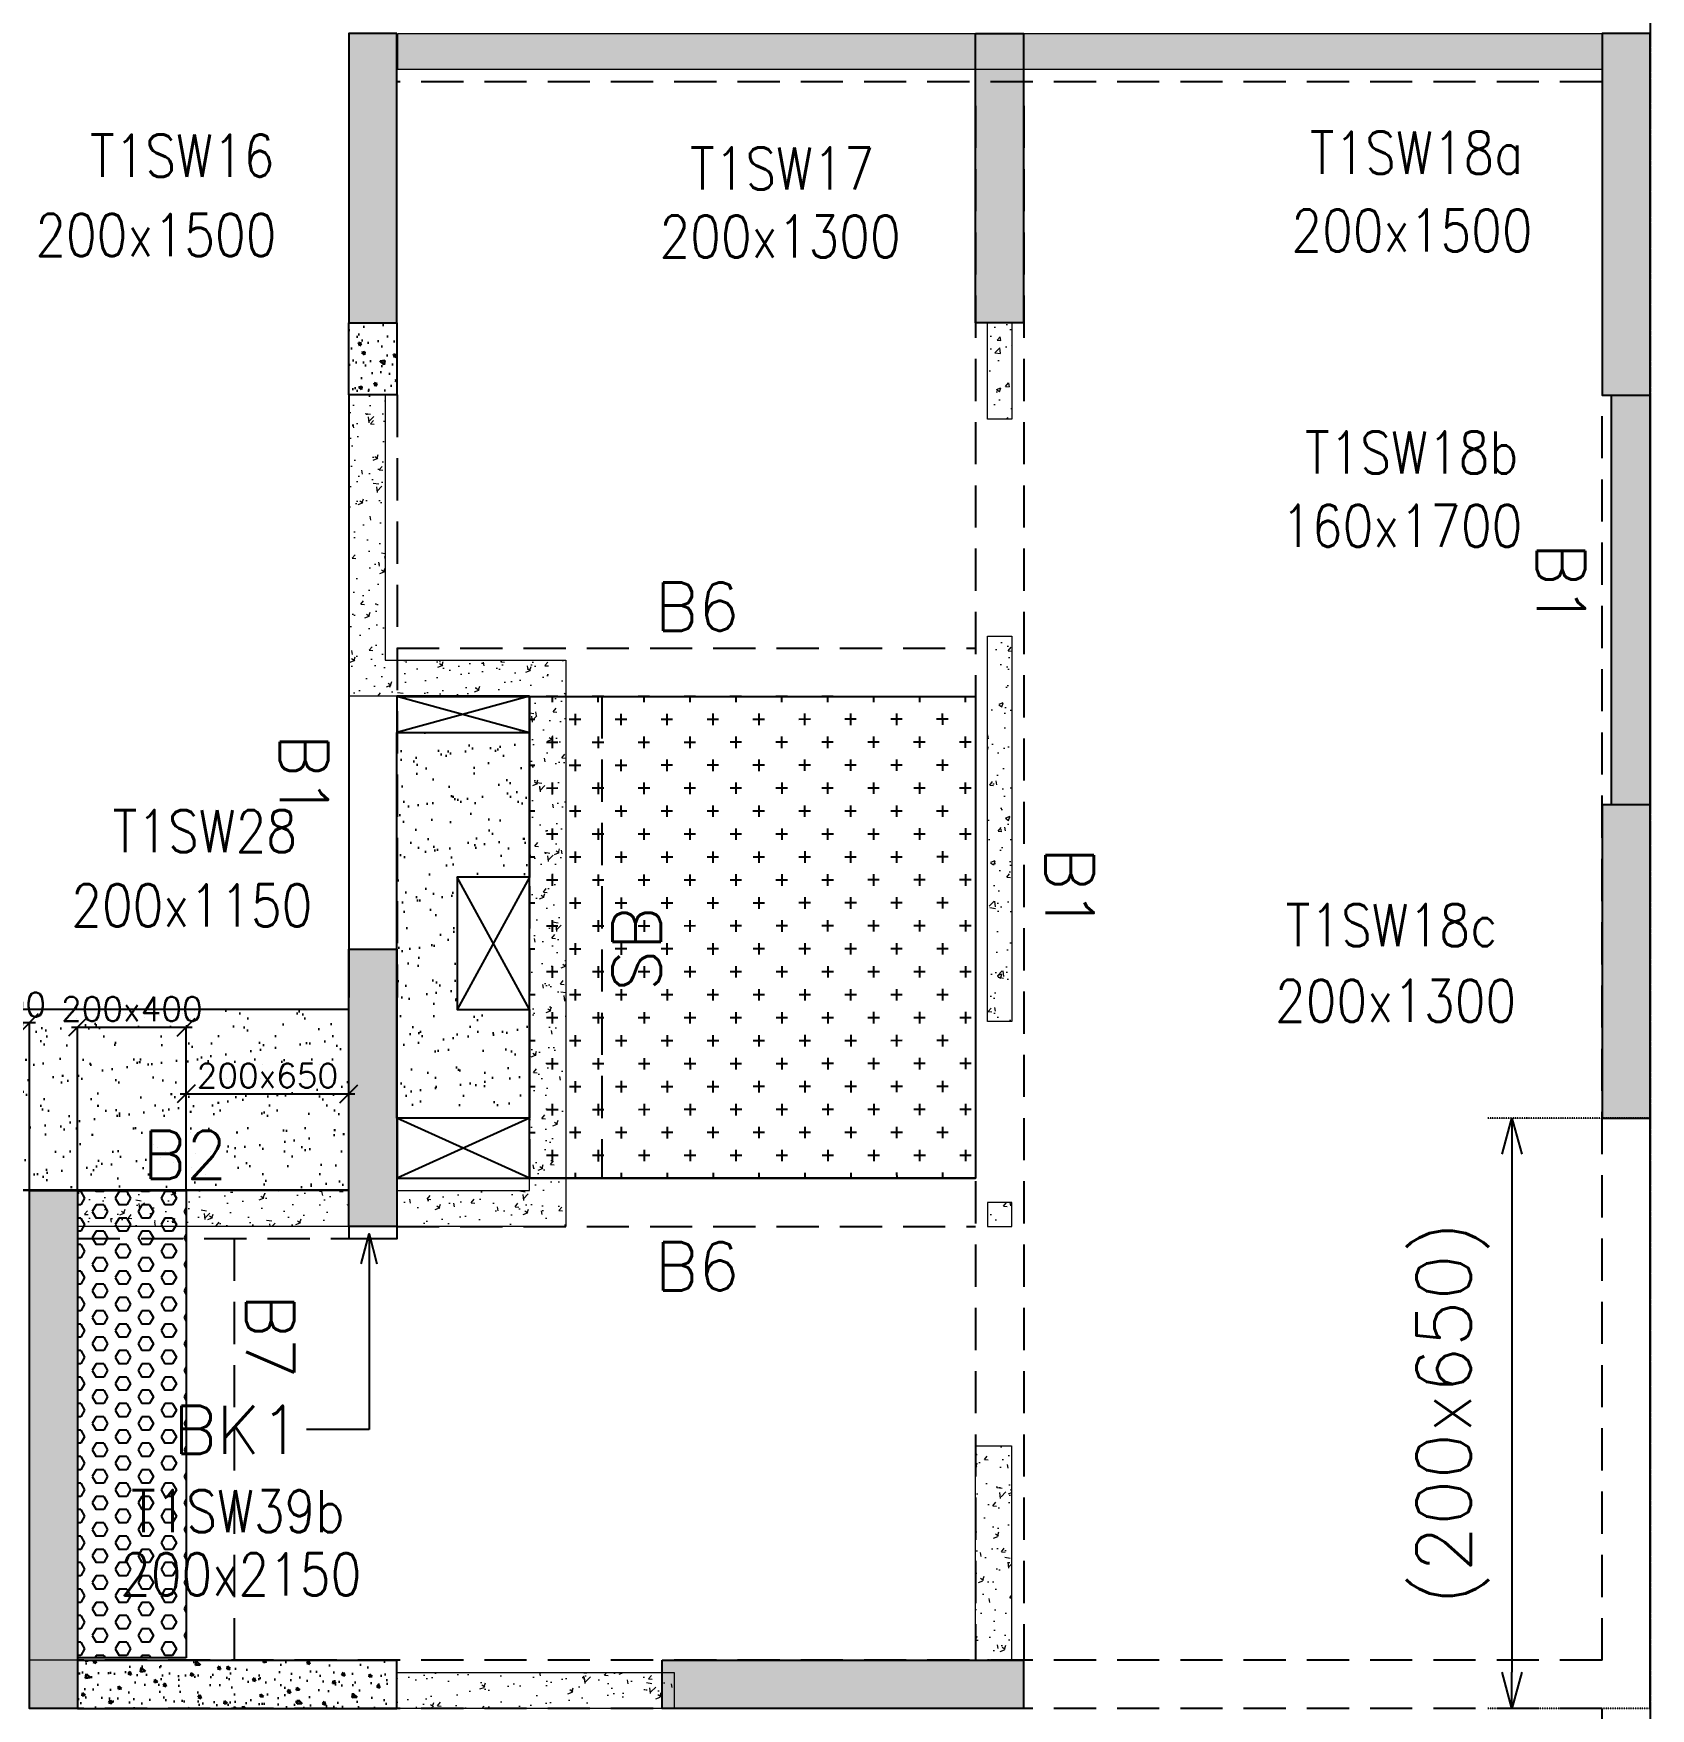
# Model space of a CAD drawing. Header units: millimetres. Extents: x 1078357 to 2594950, y -4969473 to -4636555.
# Drawn here: x 2086752 to 2093461, y -4663859 to -4656909 of the extents above; entities that cross this region are included whole.
import ezdxf

# ---------------------------------------------------------------- set-up
doc = ezdxf.new("R2010")
doc.units = ezdxf.units.MM
doc.header["$PDMODE"] = 35
for name, pattern in [('CENTER', [2, 1.25, -0.25, 0.25, -0.25]), ('CONTINOUS', [0]), ('DOT', [0.25, 0, -0.25]), ('HIDDEN', [0.375, 0.25, -0.125]), ('New Retail block$0$CONTINOUS', [0])]:
    doc.linetypes.add(name, pattern=pattern)
doc.layers.get('0').update_dxf_attribs({"lineweight": 0})
doc.layers.get('Defpoints').update_dxf_attribs({"lineweight": 0})
for name, color, linetype, lineweight in [('A-_ANOTDIMA_D-', 6, 'Continuous', 13), ('COL. NO.', 30, 'Continuous', 25), ('COL. SIZE', 7, 'Continuous', 25), ('DIM', 9, 'Continuous', 25), ('HATCH', 8, 'Continuous', 30), ('RCC UPSTAND', 43, 'Continuous', 30), ('S-NON STR RCC WALL', 8, 'Continuous', 0)]:
    doc.layers.add(name, color=color, linetype=linetype, lineweight=lineweight)
for name, color, linetype in [('B-200x325', 201, 'HIDDEN'), ('B-200x375', 41, 'HIDDEN'), ('B-200x450', 52, 'HIDDEN'), ('B-200x650', 241, 'HIDDEN'), ('B-300xSLAB THK.', 151, 'Continuous'), ('BK1-200x650', 241, 'HIDDEN'), ('DC BEAM NO.', 7, 'Continuous'), ('DROP SLAB', 8, 'Continuous'), ('EXPANSION JOINT', 10, 'HIDDEN'), ('NON STR. RCC WALL', 6, 'Continuous'), ('S-COLUMN_SHEAR WALL', 1, 'Continuous'), ('S-DIM', 2, 'Continuous'), ('S-PROJECTION', 54, 'New Retail block$0$CONTINOUS'), ('SLAB FOLD', 8, 'Continuous')]:
    doc.layers.add(name, color=color, linetype=linetype)
doc.styles.add('Roman', font='romans')
doc.styles.add('ROMANS', font='romans.shx', dxfattribs={"width": 0.85})
doc.dimstyles.new('HARESH', dxfattribs={"dimtxt": 150, "dimasz": 75, "dimexe": 0, "dimexo": 0, "dimgap": 25, "dimtad": 1, "dimdec": 0, "dimdsep": 46, "dimtxsty": 'Roman', "dimblk": 'OBLIQUE', "dimcen": 225, "dimdle": 25, "dimclrd": 2, "dimclre": 2, "dimclrt": 7, "dimadec": 8, "dimazin": 1, "dimtfac": 1, "dimtdec": 0, "dimtmove": 0, "dimatfit": 0, "dimfxl": 1, "dimlwd": -1, "dimlwe": -1, "dimarcsym": 0})
pattern_1 = [(50, (-4290485.55, 23160377.68), (182.184669, -15.9390855), [19.05, -209.55]), (355, (-4290485.55, 23160377.68), (-35.2434214, 191.0568452), [15.24, -167.6405842]), (100.4514447, (-4290470.37, 23160376.35), (146.9412471, 175.1177519), [16.1900088, -178.0902446]), (46.1842, (-4290485.55, 23160428.48), (271.0790409, -42.042328), [28.575, -314.325]), (96.6355576, (-4290462.96, 23160424.97), (237.404134, 247.4261246), [24.2850231, -267.1356082]), (351.1841512, (-4290485.55, 23160428.48), (237.404134, 247.4261246), [22.859967, -251.459732]), (21, (-4290460.15, 23160415.78), (151.6143913, -102.2651982), [19.05, -209.55]), (326, (-4290460.15, 23160415.78), (61.8020283, 184.1879661), [15.24, -167.64]), (71.451445, (-4290447.52, 23160407.26), (213.4164193, 81.9227689), [16.1900088, -178.0899376]), (37.5, (-4290485.55, 23160377.68), (3.08860325, 84.55503887), [0, -165.608, 0, -170.18, 0, -168.275]), (7.5, (-4290485.55, 23160377.68), (66.8196625, 100.18057482), [0, -97.028, 0, -161.798, 0, -64.135]), (327.5, (-4290542.194, 23160377.68), (135.59059517, -5.728744), [0, -63.5, 0, -198.12, 0, -262.89]), (317.5, (-4290567.59, 23160377.68), (148.1291814, 25.42649103), [0, -82.55, 0, -131.572, 0, -186.69])]

# ---------------------------------------------------------------- blocks, each defined once
blk = doc.blocks.new('_Open30')
at = {"color": 0, "linetype": 'ByBlock', "lineweight": -2}
for p, q in [((-1, 0.268), (0, 0)), ((0, 0), (-1, -0.268)), ((0, 0), (-1, 0))]:
    blk.add_line(p, q, dxfattribs=at)
blk = doc.blocks.new('*D1109')
at = {"layer": 'Defpoints', "color": 0, "linetype": 'CONTINOUS', "ltscale": 0.5, "transparency": 16777216}
for p in [(2093460.3, -4661409.4, 0), (2092886.3, -4663859.4), (2093460.3, -4663859.4, 0)]:
    blk.add_point(p, dxfattribs=at)
at = {"layer": 'S-DIM', "color": 2, "linetype": 'DOT', "ltscale": 0.5, "transparency": 16777216}
for p, q in [((2093460.3, -4661409.4), (2092786.3, -4661409.4)), ((2093460.3, -4663859.4), (2092786.3, -4663859.4))]:
    blk.add_line(p, q, dxfattribs=at)
at = {"layer": 'S-DIM', "color": 2, "linetype": 'CONTINOUS', "ltscale": 0.5, "transparency": 16777216}
blk.add_line((2092886.3, -4661559.4), (2092886.3, -4663709.4), dxfattribs=at)
at = {"layer": 'S-DIM', "color": 2, "linetype": 'CONTINOUS', "ltscale": 0.5, "transparency": 16777216, "xscale": 150, "yscale": 150, "zscale": 150}
for p, rotation in [((2092886.3, -4661409.4), 90), ((2092886.3, -4663859.4), 270)]:
    blk.add_blockref('_Open30', p, dxfattribs=dict(at, rotation=rotation))
at = {"layer": 'S-DIM', "color": 7, "linetype": 'CONTINOUS', "ltscale": 0.5, "transparency": 16777216, "insert": (2092639.9, -4662634.4), "char_height": 225, "attachment_point": 5, "rotation": 90, "style": 'Roman'}
blk.add_mtext('(200x650)', dxfattribs=at)
blk = doc.blocks.new('_Oblique')
at = {"color": 0, "linetype": 'ByBlock', "lineweight": -2}
blk.add_line((-0.5, -0.5), (0.5, 0.5), dxfattribs=at)
blk = doc.blocks.new('*D1556')
at = {"layer": 'Defpoints', "color": 0, "ltscale": 700, "transparency": 16777216}
for p in [(2086284.6, -4661013.9), (2086284.6, -4661709, 0), (2086734.7, -4661709, 0)]:
    blk.add_point(p, dxfattribs=at)
at = {"layer": 'DIM', "color": 2, "ltscale": 700, "transparency": 16777216}
for p, q in [((2086759.7, -4661013.9), (2086259.6, -4661013.9)), ((2086284.6, -4661709), (2086284.6, -4661013.9)), ((2086734.7, -4661709), (2086734.7, -4661013.9))]:
    blk.add_line(p, q, dxfattribs=at)
at = {"layer": 'DIM', "color": 2, "ltscale": 700, "transparency": 16777216, "xscale": 75, "yscale": 75, "zscale": 75, "rotation": 180}
blk.add_blockref('_Oblique', (2086284.6, -4661013.9), dxfattribs=at)
at = {"layer": 'DIM', "color": 2, "ltscale": 700, "transparency": 16777216, "xscale": 75, "yscale": 75, "zscale": 75}
blk.add_blockref('_Oblique', (2086734.7, -4661013.9), dxfattribs=at)
at = {"layer": 'DIM', "color": 7, "ltscale": 700, "transparency": 16777216, "insert": (2086509.7, -4660938.9), "char_height": 150, "attachment_point": 5, "style": 'Roman'}
blk.add_mtext('{\\H0.666667x;200x400}', dxfattribs=at)
blk = doc.blocks.new('*D1558')
at = {"layer": 'Defpoints', "color": 0, "ltscale": 700, "transparency": 16777216}
for p in [(2087384.9, -4661032.2), (2086934.8, -4661709, 0), (2087384.9, -4661708.9, 0)]:
    blk.add_point(p, dxfattribs=at)
at = {"layer": 'DIM', "color": 2, "ltscale": 700, "transparency": 16777216}
for p, q in [((2086909.8, -4661032.2), (2087409.9, -4661032.2)), ((2086934.8, -4661709), (2086934.8, -4661032.2)), ((2087384.9, -4661708.9), (2087384.9, -4661032.2))]:
    blk.add_line(p, q, dxfattribs=at)
at = {"layer": 'DIM', "color": 2, "ltscale": 700, "transparency": 16777216, "xscale": 75, "yscale": 75, "zscale": 75, "rotation": 180}
blk.add_blockref('_Oblique', (2086934.8, -4661032.2), dxfattribs=at)
at = {"layer": 'DIM', "color": 2, "ltscale": 700, "transparency": 16777216, "xscale": 75, "yscale": 75, "zscale": 75}
blk.add_blockref('_Oblique', (2087384.9, -4661032.2), dxfattribs=at)
at = {"layer": 'DIM', "color": 7, "ltscale": 700, "transparency": 16777216, "insert": (2087159.8, -4660957.2), "char_height": 150, "attachment_point": 5, "style": 'Roman'}
blk.add_mtext('{\\H0.666667x;200x400}', dxfattribs=at)
blk = doc.blocks.new('*D1559')
at = {"layer": 'Defpoints', "color": 0, "ltscale": 700, "transparency": 16777216}
for p in [(2088059.8, -4661308.9), (2087384.9, -4661708.9, 0), (2088059.8, -4661708.9, 0)]:
    blk.add_point(p, dxfattribs=at)
at = {"layer": 'DIM', "color": 2, "ltscale": 700, "transparency": 16777216}
for p, q in [((2087359.9, -4661308.9), (2088084.8, -4661308.9)), ((2087384.9, -4661708.9), (2087384.9, -4661308.9)), ((2088059.8, -4661708.9), (2088059.8, -4661308.9))]:
    blk.add_line(p, q, dxfattribs=at)
at = {"layer": 'DIM', "color": 2, "ltscale": 700, "transparency": 16777216, "xscale": 75, "yscale": 75, "zscale": 75, "rotation": 180}
blk.add_blockref('_Oblique', (2087384.9, -4661308.9), dxfattribs=at)
at = {"layer": 'DIM', "color": 2, "ltscale": 700, "transparency": 16777216, "xscale": 75, "yscale": 75, "zscale": 75}
blk.add_blockref('_Oblique', (2088059.8, -4661308.9), dxfattribs=at)
at = {"layer": 'DIM', "color": 7, "ltscale": 700, "transparency": 16777216, "insert": (2087722.3, -4661233.9), "char_height": 150, "attachment_point": 5, "style": 'Roman'}
blk.add_mtext('{\\H0.666667x;200x650}', dxfattribs=at)
blk = doc.blocks.new('G$CD63B60BD')
at = {"layer": 'COL. NO.', "linetype": 'Continuous', "style": 'ROMANS', "width": 0.85}
for s, p in [('T1SW16', (38076.4, 15305.4, -320.4)), ('T1SW18a', (43137.8, 15318.2, 0)), ('T1SW17', (40566.2, 15252.6, -320.4)), ('T1SW18b', (43117.5, 14073.9, 0)), ('T1SW28', (38170.5, 12502.6, -320.4)), ('T1SW18c', (43037.6, 12112.7, 0)), ('T1SW39b', (38246.6, 9681, -320.4))]:
    blk.add_text(s, height=175, dxfattribs=at).set_placement(p)
at = {"layer": 'COL. SIZE', "linetype": 'Continuous', "style": 'ROMANS', "width": 0.85}
for s, p in [('200x1500', (37849, 14976.4, -320.4)), ('200x1500', (43061, 14995, 0)), ('200x1300', (40438.9, 14969.9, -320.4)), ('160x1700', (43018.5, 13769.5, 0)), ('200x1150', (37998, 12194.9, -320.4)), ('200x1300', (42993, 11798.6, 0)), ('200x2150', (38200.9, 9419.4, -320.4))]:
    blk.add_text(s, height=175, dxfattribs=at).set_placement(p)

msp = doc.modelspace()

# ---------------------------------------------------------------- hatches: boundary and pattern name
at = {"layer": 'DROP SLAB'}
h = msp.add_hatch(dxfattribs=at)
h.set_pattern_fill('CROSS', color=8, scale=15, angle=179.96921)
h.set_pattern_definition([(180.03079016, (-1215506.8, 9380796.94), (-95.1987999, -95.3011726), [47.625, -142.875]), (270.03079016, (-1215530.63, 9380820.74), (95.3011726, -95.1987999), [47.625, -142.875])])
h.paths.add_polyline_path([(2088809.9, -4659659.8), (2090659.9, -4659659.8), (2090659.9, -4661659.6), (2088809.9, -4661659.6)])
at = {"layer": 'HATCH'}
h = msp.add_hatch(dxfattribs=at)
h.set_pattern_fill('AR-SAND', color=8, scale=3, angle=179.97015)
h.set_pattern_definition([(37.47015413, (-2946623.06, 18698699.15), (-4.72361136, 146.8264517), [0, -115.824, 0, -129.54, 0, -123.825]), (7.4701541, (-2946623.06, 18698699.15), (134.9689868, 214.9772528), [0, -62.484, 0, -104.394, 0, -40.005]), (327.4701541, (-2946716.78, 18698699.2), (237.2979035, 0.3075449), [0, -38.1, 0, -137.16, 0, -179.07]), (317.4701541, (-2946716.78, 18698699.2), (229.1017424, 66.759465), [0, -19.05, 0, -89.916, 0, -102.87])])
h.paths.add_polyline_path([(2088259.9, -4659809.5), (2088809.9, -4659809.5), (2088809.9, -4660409.5), (2088509.9, -4660409.5), (2088509.9, -4660959.5), (2088809.9, -4660959.4), (2088809.9, -4661409.5), (2088259.9, -4661409.5)])
h = msp.add_hatch(dxfattribs=at)
h.set_pattern_fill('AR-SAND', color=8, scale=3, angle=179.97015)
h.set_pattern_definition([(37.4701541, (-1909348.01, 14014629.87), (-4.72361136, 146.8264517), [0, -115.824, 0, -129.54, 0, -123.825]), (7.4701541, (-1909348.01, 14014629.87), (134.9689868, 214.9772528), [0, -62.484, 0, -104.394, 0, -40.005]), (327.4701541, (-1909441.74, 14014629.92), (237.2979035, 0.3075449), [0, -38.1, 0, -137.16, 0, -179.07]), (317.4701541, (-1909441.74, 14014629.92), (229.1017424, 66.759465), [0, -19.05, 0, -89.916, 0, -102.87])])
h.paths.add_polyline_path([(2088060.2, -4660959.4), (2085610.2, -4660959.4), (2085610.2, -4661709.4), (2088060.2, -4661709.4)])
h = msp.add_hatch(dxfattribs=at)
h.set_pattern_fill('AR-SAND', color=8, scale=3, angle=179.97015)
h.set_pattern_definition([(37.4701541, (-1909347.92, 14014629.87), (-4.72361136, 146.8264517), [0, -115.824, 0, -129.54, 0, -123.825]), (7.4701541, (-1909347.92, 14014629.87), (134.9689868, 214.9772528), [0, -62.484, 0, -104.394, 0, -40.005]), (327.4701541, (-1909441.64, 14014629.92), (237.2979035, 0.3075449), [0, -38.1, 0, -137.16, 0, -179.07]), (317.4701541, (-1909441.64, 14014629.92), (229.1017424, 66.759465), [0, -19.05, 0, -89.916, 0, -102.87])])
h.paths.add_polyline_path([(2088060.3, -4661109.4), (2085610.3, -4661109.4), (2085610.3, -4661709.4), (2088060.3, -4661709.4)])
at = {"layer": 'RCC UPSTAND'}
h = msp.add_hatch(dxfattribs=at)
h.set_pattern_fill('AR-CONC', color=8, scale=20, angle=90)
h.set_pattern_definition([(140, (-1119940.17, -7196853.93), (12.550427, 143.4520365), [15, -165]), (85, (-1119940.17, -7196853.93), (-150.438427, -27.7502667), [12, -132]), (190.4514445, (-1119939.13, -7196841.97), (-137.887998, 115.7017693), [12.7480384, -140.2284224]), (136.1842, (-1119980.17, -7196853.93), (33.103856, 213.448266), [22.5, -247.5]), (186.6356355, (-1119977.42, -7196836.14), (-194.82372, 186.932389), [19.122068, -210.342752]), (81.184164, (-1119980.17, -7196853.93), (-194.82372, 186.932389), [18, -198]), (111, (-1119970.17, -7196833.93), (80.523778, 119.3814104), [15, -165]), (56, (-1119970.17, -7196833.93), (-145.030009, 48.6630664), [12, -132]), (161.4514447, (-1119963.46, -7196823.98), (-64.5062306, 168.0444753), [12.748038, -140.2284224]), (127.5, (-1119940.175, -7196853.925), (-66.57877077, 2.43197106), [0, -130.4, 0, -134, 0, -132.5]), (97.5, (-1119940.175, -7196853.925), (-78.8823424, 52.6139075), [0, -76.4, 0, -127.4, 0, -50.5]), (57.5, (-1119940.175, -7196898.525), (4.51097435, 106.7644872), [0, -50, 0, -156, 0, -207]), (47.5, (-1119940.175, -7196918.53), (-20.0209965, 116.6372339), [0, -65, 0, -103.6, 0, -147])])
h.paths.add_polyline_path([(2088259.9, -4658109.4), (2088259.9, -4658409.4), (2088059.9, -4658409.4), (2088059.9, -4658109.4)])
h = msp.add_hatch(dxfattribs=at)
h.set_pattern_fill('AR-CONC', color=8, scale=20, angle=270)
h.set_pattern_definition([(320, (5298855.8, -2127016.83), (-12.550427, -143.4520365), [15, -165]), (265, (5298855.8, -2127016.83), (150.438427, 27.7502667), [12, -132]), (10.4514445, (5298854.76, -2127028.78), (137.887998, -115.7017693), [12.7480384, -140.2284224]), (316.1842, (5298895.8, -2127016.83), (-33.103856, -213.448266), [22.5, -247.5]), (6.6356355, (5298893.05, -2127034.61), (194.82372, -186.932389), [19.122068, -210.342752]), (261.184164, (5298895.8, -2127016.83), (194.82372, -186.932389), [18, -198]), (291, (5298885.8, -2127036.83), (-80.523778, -119.3814104), [15, -165]), (236, (5298885.8, -2127036.83), (145.030009, -48.6630664), [12, -132]), (341.4514447, (5298879.1, -2127046.77), (64.5062306, -168.0444753), [12.748038, -140.2284224]), (307.5, (5298855.804, -2127016.825), (66.57877077, -2.43197106), [0, -130.4, 0, -134, 0, -132.5]), (277.5, (5298855.804, -2127016.825), (78.8823424, -52.6139075), [0, -76.4, 0, -127.4, 0, -50.5]), (237.5, (5298855.804, -2126972.225), (-4.51097435, -106.7644872), [0, -50, 0, -156, 0, -207]), (227.5, (5298855.8, -2126952.23), (20.0209965, -116.6372339), [0, -65, 0, -103.6, 0, -147])])
h.paths.add_polyline_path([(2088259.9, -4663660), (2086934.9, -4663659.7), (2086934.9, -4663859.2), (2088259.9, -4663859.5)])
at = {"layer": 'S-COLUMN_SHEAR WALL', "lineweight": 25}
h = msp.add_hatch(color=1, dxfattribs=at)
h.dxf.hatch_style = 1
h.paths.add_polyline_path([(2088059.9, -4658109.5), (2088059.9, -4656909.5), (2088259.9, -4656909.5), (2088259.9, -4658109.5)])
h = msp.add_hatch(color=1, dxfattribs=at)
h.dxf.hatch_style = 1
h.paths.add_polyline_path([(2090659.9, -4658109.6), (2090859.9, -4658109.6), (2090859.9, -4656909.5), (2090659.9, -4656909.5)])
h = msp.add_hatch(color=1, dxfattribs=at)
h.dxf.hatch_style = 1
h.paths.add_polyline_path([(2093459.9, -4656909.5), (2093259.9, -4656909.5), (2093259.9, -4658409.5), (2093459.9, -4658409.5)])
at = {"layer": 'S-COLUMN_SHEAR WALL', "lineweight": 25, "extrusion": (1.00316e-06, -2.11765e-11, 1)}
h = msp.add_hatch(color=1, dxfattribs=at)
h.dxf.hatch_style = 1
h.paths.add_polyline_path([(2093459.9, -4660109.5), (2093299.9, -4660109.5), (2093299.9, -4658409.5), (2093459.9, -4658409.5)])
at = {"layer": 'S-COLUMN_SHEAR WALL', "lineweight": 25}
h = msp.add_hatch(color=1, dxfattribs=at)
h.dxf.hatch_style = 1
h.paths.add_polyline_path([(2093259.9, -4661409.5), (2093459.9, -4661409.5), (2093459.9, -4660109.5), (2093259.9, -4660109.5)])
h = msp.add_hatch(color=1, dxfattribs=at)
h.dxf.hatch_style = 1
h.paths.add_polyline_path([(2088259.9, -4661859.5), (2088059.9, -4661859.5), (2088059.9, -4660709.5), (2088259.9, -4660709.5)])
h = msp.add_hatch(color=1, dxfattribs=at)
h.dxf.hatch_style = 1
h.paths.add_polyline_path([(2086734.9, -4661709.5), (2086934.9, -4661709.5), (2086934.9, -4663859.5), (2086734.9, -4663859.5)])
h = msp.add_hatch(color=1, dxfattribs=at)
h.dxf.hatch_style = 1
h.paths.add_polyline_path([(2089359.9, -4663659.5), (2090859.9, -4663659.5), (2090859.9, -4663859.5), (2089359.9, -4663859.5)])
at = {"layer": 'S-NON STR RCC WALL'}
h = msp.add_hatch(dxfattribs=at)
h.set_pattern_fill('AR-CONC', color=256, angle=180)
h.set_pattern_definition([(50, (-5387710.27, 27844396.87), (182.184669, -15.93908554), [19.05, -209.55]), (355, (-5387710.27, 27844396.87), (-35.2434214, 191.0568452), [15.24, -167.6405842]), (100.4514447, (-5387695.09, 27844395.54), (146.9412471, 175.1177519), [16.1900088, -178.0902446]), (46.1842, (-5387710.27, 27844447.67), (271.0790409, -42.042328), [28.575, -314.325]), (96.6355576, (-5387687.68, 27844444.16), (237.404134, 247.4261246), [24.2850231, -267.1356082]), (351.1841512, (-5387710.27, 27844447.67), (237.404134, 247.4261246), [22.859967, -251.459732]), (21, (-5387684.87, 27844434.97), (151.6143913, -102.2651982), [19.05, -209.55]), (326, (-5387684.87, 27844434.97), (61.8020283, 184.1879661), [15.24, -167.64]), (71.451445, (-5387672.23, 27844426.44), (213.4164193, 81.9227689), [16.1900088, -178.0899376]), (37.5, (-5387710.27, 27844396.865), (3.08860325, 84.55503887), [0, -165.608, 0, -170.18, 0, -168.275]), (7.5, (-5387710.27, 27844396.865), (66.8196625, 100.18057482), [0, -97.028, 0, -161.798, 0, -64.135]), (327.5, (-5387766.91, 27844396.865), (135.59059517, -5.72874399), [0, -63.5, 0, -198.12, 0, -262.89]), (317.5, (-5387792.31, 27844396.87), (148.1291814, 25.42649103), [0, -82.55, 0, -131.572, 0, -186.69])])
h.paths.add_polyline_path([(2088263.3, -4656909.5), (2093260.4, -4656909.5), (2093260.4, -4657059.5), (2088263.3, -4657059.5)])
h = msp.add_hatch(dxfattribs=at)
h.set_pattern_fill('AR-CONC', color=256, angle=180)
h.set_pattern_definition([(50, (2090773.2, -4843902.48), (182.18467, -15.93909), [19.05, -209.55]), (355, (2090773.2, -4843902.48), (-35.24342, 191.05685), [15.24, -167.64058]), (100.45144, (2090788.39, -4843903.81), (146.94125, 175.11775), [16.19, -178.09024]), (46.1842, (2090773.2, -4843851.68), (271.07904, -42.04233), [28.575, -314.325]), (96.63556, (2090795.8, -4843855.19), (237.40413, 247.42612), [24.28502, -267.1356]), (351.18415, (2090773.2, -4843851.68), (237.40413, 247.42612), [22.85997, -251.45973]), (21, (2090798.6, -4843864.38), (151.61439, -102.2652), [19.05, -209.55]), (326, (2090798.6, -4843864.38), (61.80203, 184.18797), [15.24, -167.64]), (71.45144, (2090811.24, -4843872.9), (213.41642, 81.92277), [16.19, -178.08994]), (37.5, (2090773.21, -4843902.48), (3.088603, 84.55504), [0, -165.608, 0, -170.18, 0, -168.275]), (7.5, (2090773.21, -4843902.48), (66.819663, 100.180575), [0, -97.028, 0, -161.798, 0, -64.135]), (327.5, (2090716.565, -4843902.48), (135.590595, -5.728744), [0, -63.5, 0, -198.12, 0, -262.89]), (317.5, (2090691.17, -4843902.48), (148.12918, 25.42649), [0, -82.55, 0, -131.572, 0, -186.69])])
h.paths.add_polyline_path([(2090710.4, -4658109.5), (2090810.4, -4658109.5), (2090810.4, -4658509.5), (2090710.4, -4658509.5)])
h = msp.add_hatch(dxfattribs=at)
h.set_pattern_fill('AR-CONC', color=256, angle=180)
h.set_pattern_definition(pattern_1)
h.paths.add_polyline_path([(2088960.3, -4659509.5), (2088960.3, -4661859.5), (2088260.3, -4661859.5), (2088260.4, -4661709.5), (2088810.3, -4661709.5), (2088810.3, -4659659.5), (2088060.3, -4659659.5), (2088060.3, -4658409.4), (2088210.3, -4658409.4), (2088210.3, -4659509.5)])
h = msp.add_hatch(dxfattribs=at)
h.set_pattern_fill('AR-CONC', color=256, angle=180)
h.set_pattern_definition([(50, (3187997.92, -9527921.67), (182.184669, -15.9390855), [19.05, -209.55]), (355, (3187997.92, -9527921.67), (-35.2434214, 191.056845), [15.24, -167.640584]), (100.4514447, (3188013.1, -9527923), (146.941247, 175.117752), [16.190009, -178.0902446]), (46.1842, (3187997.92, -9527870.87), (271.079041, -42.042328), [28.575, -314.325]), (96.6355576, (3188020.5, -9527874.37), (237.404134, 247.426125), [24.285023, -267.135608]), (351.184151, (3187997.92, -9527870.87), (237.404134, 247.426125), [22.859967, -251.459732]), (21, (3188023.32, -9527883.57), (151.6143913, -102.265198), [19.05, -209.55]), (326, (3188023.32, -9527883.57), (61.802028, 184.187966), [15.24, -167.64]), (71.451445, (3188035.96, -9527892.09), (213.416419, 81.922769), [16.190009, -178.0899376]), (37.5, (3187997.92, -9527921.67), (3.08860325, 84.5550389), [0, -165.608, 0, -170.18, 0, -168.275]), (7.5, (3187997.92, -9527921.67), (66.8196625, 100.1805748), [0, -97.028, 0, -161.798, 0, -64.135]), (327.5, (3187941.28, -9527921.67), (135.5905952, -5.728744), [0, -63.5, 0, -198.12, 0, -262.89]), (317.5, (3187915.88, -9527921.67), (148.1291814, 25.426491), [0, -82.55, 0, -131.572, 0, -186.69])])
h.paths.add_polyline_path([(2090710.4, -4659409.5), (2090810.4, -4659409.5), (2090810.4, -4661009.5), (2090710.4, -4661009.5)])
h = msp.add_hatch(dxfattribs=at)
h.set_pattern_fill('AR-CONC', color=256, angle=180)
h.set_pattern_definition(pattern_1)
h.paths.add_polyline_path([(2086935.3, -4661709.5), (2088060.3, -4661709.5), (2088060.3, -4661859.5), (2086935.3, -4661859.5)])
h = msp.add_hatch(dxfattribs=at)
h.set_pattern_fill('AR-CONC', color=256, angle=180)
h.set_pattern_definition([(50, (3187984.71, -9529286.33), (182.184669, -15.9390855), [19.05, -209.55]), (355, (3187984.7, -9529286.33), (-35.2434214, 191.056845), [15.24, -167.640584]), (100.4514447, (3187999.89, -9529287.66), (146.941247, 175.117752), [16.190009, -178.0902446]), (46.1842, (3187984.7, -9529235.53), (271.079041, -42.042328), [28.575, -314.325]), (96.6355576, (3188007.3, -9529239.04), (237.404134, 247.426125), [24.285023, -267.135608]), (351.184151, (3187984.7, -9529235.53), (237.404134, 247.426125), [22.859967, -251.459732]), (21, (3188010.11, -9529248.23), (151.6143913, -102.265198), [19.05, -209.55]), (326, (3188010.1, -9529248.23), (61.802028, 184.187966), [15.24, -167.64]), (71.451445, (3188022.74, -9529256.76), (213.416419, 81.922769), [16.190009, -178.0899376]), (37.5, (3187984.71, -9529286.333), (3.08860325, 84.5550389), [0, -165.608, 0, -170.18, 0, -168.275]), (7.5, (3187984.71, -9529286.33), (66.8196625, 100.1805748), [0, -97.028, 0, -161.798, 0, -64.135]), (327.5, (3187928.07, -9529286.333), (135.5905952, -5.728744), [0, -63.5, 0, -198.12, 0, -262.89]), (317.5, (3187902.67, -9529286.33), (148.1291814, 25.426491), [0, -82.55, 0, -131.572, 0, -186.69])])
h.paths.add_polyline_path([(2090710.4, -4661859.5), (2090810.4, -4661859.5), (2090810.4, -4661759.5), (2090710.4, -4661759.5)])
h = msp.add_hatch(dxfattribs=at)
h.set_pattern_fill('AR-CONC', color=256, angle=180)
h.set_pattern_definition([(50, (-5360875.02, 27844396.86), (182.184669, -15.93908554), [19.05, -209.55]), (355, (-5360875.02, 27844396.86), (-35.2434214, 191.0568452), [15.24, -167.6405842]), (100.4514447, (-5360859.84, 27844395.53), (146.9412471, 175.1177519), [16.1900088, -178.0902446]), (46.1842, (-5360875.02, 27844447.66), (271.0790409, -42.042328), [28.575, -314.325]), (96.6355576, (-5360852.43, 27844444.15), (237.404134, 247.4261246), [24.2850231, -267.1356082]), (351.1841512, (-5360875.02, 27844447.66), (237.404134, 247.4261246), [22.859967, -251.459732]), (21, (-5360849.62, 27844434.96), (151.6143913, -102.2651982), [19.05, -209.55]), (326, (-5360849.62, 27844434.96), (61.8020283, 184.1879661), [15.24, -167.64]), (71.451445, (-5360836.99, 27844426.44), (213.4164193, 81.9227689), [16.1900088, -178.0899376]), (37.5, (-5360875.02, 27844396.86), (3.08860325, 84.55503887), [0, -165.608, 0, -170.18, 0, -168.275]), (7.5, (-5360875.02, 27844396.86), (66.8196625, 100.18057482), [0, -97.028, 0, -161.798, 0, -64.135]), (327.5, (-5360931.66, 27844396.86), (135.59059517, -5.72874399), [0, -63.5, 0, -198.12, 0, -262.89]), (317.5, (-5360957.06, 27844396.86), (148.1291814, 25.42649103), [0, -82.55, 0, -131.572, 0, -186.69])])
h.paths.add_polyline_path([(2090660.3, -4662769.5), (2090810.3, -4662769.5), (2090810.3, -4663659.4), (2090660.3, -4663659.4)])
h = msp.add_hatch(dxfattribs=at)
h.set_pattern_fill('AR-CONC', color=256)
h.set_pattern_definition([(50, (-5387710.27, 27844396.87), (182.184669, -15.93908554), [19.05, -209.55]), (355, (-5387710.27, 27844396.87), (-35.2434214, 191.0568452), [15.24, -167.6405842]), (100.4514447, (-5387695.09, 27844395.54), (146.9412471, 175.1177519), [16.1900088, -178.0902446]), (46.1842, (-5387710.27, 27844447.67), (271.0790409, -42.042328), [28.575, -314.325]), (96.6355576, (-5387687.68, 27844444.16), (237.404134, 247.4261246), [24.2850231, -267.1356082]), (351.1841512, (-5387710.27, 27844447.67), (237.404134, 247.4261246), [22.859967, -251.459732]), (21, (-5387684.87, 27844434.97), (151.6143913, -102.2651982), [19.05, -209.55]), (326, (-5387684.87, 27844434.97), (61.8020283, 184.1879661), [15.24, -167.64]), (71.451445, (-5387672.23, 27844426.44), (213.4164193, 81.9227689), [16.1900088, -178.0899376]), (37.5, (-5387710.27, 27844396.865), (3.08860325, 84.55503887), [0, -165.608, 0, -170.18, 0, -168.275]), (7.5, (-5387710.27, 27844396.865), (66.8196625, 100.18057482), [0, -97.028, 0, -161.798, 0, -64.135]), (327.5, (-5387766.91, 27844396.865), (135.59059517, -5.72874399), [0, -63.5, 0, -198.12, 0, -262.89]), (317.5, (-5387792.31, 27844396.87), (148.1291814, 25.42649103), [0, -82.55, 0, -131.572, 0, -186.69])])
h.paths.add_polyline_path([(2088260.3, -4663709.5), (2089410.3, -4663709.5), (2089410.3, -4663859.5), (2088260.3, -4663859.5)])
at = {"layer": 'SLAB FOLD', "ltscale": 1000}
h = msp.add_hatch(dxfattribs=at)
h.set_pattern_fill('HEX', color=8, scale=10, angle=180)
h.set_pattern_definition([(180, (2051610.09, -4474904.467), (-7e-15, -54.992613), [31.75, -63.5]), (300, (2051610.09, -4474904.467), (47.625, 27.496307), [31.75, -63.5]), (240, (2051578.34, -4474904.467), (47.625, -27.496307), [31.75, -63.5])])
h.paths.add_polyline_path([(2086935.5, -4663648.9), (2087385.5, -4663648.9), (2087385.5, -4661709.5), (2086935.5, -4661709.5)])

# ---------------------------------------------------------------- linework, layer by layer
at = {"color": 2, "linetype": 'CENTER', "ltscale": 700, "elevation": 0}
msp.add_lwpolyline([(2086734.9, -4661709.5), (2086934.9, -4661709.5), (2086934.9, -4663659.5), (2086734.9, -4663659.5)], close=True, dxfattribs=at)
at = {"layer": 'B-200x325', "ltscale": 700}
for p, q in [((2088259.9, -4659459.8, 0), (2090659.9, -4659459.8, 0)), ((2088260, -4661859.6, 0), (2090659.9, -4661859.6, 0))]:
    msp.add_line(p, q, dxfattribs=at)
at = {"layer": 'B-200x325', "linetype": 'Continuous', "ltscale": 700}
for p, q in [((2088259.9, -4659659.8, 0), (2090659.9, -4659659.8, 0)), ((2088260, -4661659.6, 0), (2090659.9, -4661659.6, 0))]:
    msp.add_line(p, q, dxfattribs=at)
at = {"layer": 'B-200x375', "linetype": 'Continuous', "ltscale": 700}
msp.add_line((2087385, -4661909.6, 0), (2087385, -4663648.9, 0), dxfattribs=at)
at = {"layer": 'B-200x375', "ltscale": 700}
msp.add_line((2087585, -4661909.6, 0), (2087585, -4663659.6, 0), dxfattribs=at)
at = {"layer": 'B-200x450', "linetype": 'HIDDEN', "ltscale": 500}
msp.add_line((2093260.3, -4665859.5, 0), (2093260.3, -4663859.4, 0), dxfattribs=at)
at = {"layer": 'B-200x650', "linetype": 'HIDDEN', "ltscale": 700}
for p, q in [((2093260.3, -4657109.5, 0), (2088260.3, -4657109.5, 0)), ((2090660.3, -4657209.5, 0), (2090660.3, -4663659.4, 0)), ((2090860.3, -4657209.5, 0), (2090860.3, -4663659.4, 0)), ((2088260.3, -4658409.4, 0), (2088260.3, -4660909.5, 0)), ((2093260.3, -4663659.4, 0), (2093260.3, -4658409.4, 0)), ((2086935.3, -4661909.4, 0), (2088060.3, -4661909.4, 0)), ((2093260.3, -4663659.4, 0), (2086934.9, -4663659.4, 0)), ((2093260.3, -4663859.4, 0), (2086934.9, -4663859.4, 0))]:
    msp.add_line(p, q, dxfattribs=at)
at = {"layer": 'B-200x650', "linetype": 'CONTINOUS', "ltscale": 700}
for p, q in [((2088060.3, -4658409.4, 0), (2088060.3, -4660909.5, 0)), ((2093460.3, -4663859.4, 0), (2093460.3, -4658409.4, 0)), ((2093460.3, -4660909.5, 0), (2093461, -4660909.5, 0)), ((2088060.3, -4661709.4, 0), (2085610.3, -4661709.4, 0))]:
    msp.add_line(p, q, dxfattribs=at)
at = {"layer": 'B-200x650', "ltscale": 700}
msp.add_line((2093460.3, -4660709.5, 0), (2093461, -4660709.5, 0), dxfattribs=at)
at = {"layer": 'B-300xSLAB THK.', "linetype": 'HIDDEN', "ltscale": 700}
for p, q in [((2088809.8, -4659660, 0), (2088809.8, -4661659.8, 0)), ((2089109.8, -4659660, 0), (2089109.8, -4661659.8, 0))]:
    msp.add_line(p, q, dxfattribs=at)
at = {"layer": 'BK1-200x650', "linetype": 'Continuous', "ltscale": 700, "elevation": 0}
msp.add_lwpolyline([(2088260.4, -4661859.5), (2088060.4, -4661859.5), (2088060.4, -4661909.7), (2088260.4, -4661909.7)], close=True, dxfattribs=at)
at = {"layer": 'DROP SLAB', "color": 3, "linetype": 'CONTINOUS', "ltscale": 500}
for p, q in [((2088259.9, -4659659.5, 0), (2088809.9, -4659809.5, 0)), ((2088809.1, -4659659.7, 0), (2088259.9, -4659809.5, 0)), ((2088810, -4660409.5, 0), (2088509.9, -4660959.5, 0)), ((2088810, -4660959.5, 0), (2088509.9, -4660409.5, 0)), ((2088809.9, -4661659.5, 0), (2088259.9, -4661409.5, 0)), ((2088809.9, -4661409.5, 0), (2088260.1, -4661659.5, 0))]:
    msp.add_line(p, q, dxfattribs=at)
at = {"layer": 'DROP SLAB', "color": 3, "linetype": 'CONTINOUS', "ltscale": 500, "elevation": 0}
for points in [[(2088809.9, -4659659.7), (2088259.9, -4659659.7), (2088259.9, -4659809.5), (2088809.9, -4659809.5)], [(2088809.9, -4659659.8), (2090659.9, -4659659.8), (2090659.9, -4661659.6), (2088809.9, -4661659.6)], [(2088809.9, -4660409.5), (2088509.9, -4660409.5), (2088509.9, -4660959.5), (2088809.9, -4660959.5)], [(2088809.9, -4661409.5), (2088260.1, -4661409.5), (2088260.1, -4661659.5), (2088809.9, -4661659.5)]]:
    msp.add_lwpolyline(points, close=True, dxfattribs=at)
at = {"layer": 'EXPANSION JOINT'}
msp.add_line((2093460.2, -4654169.5, 0), (2093460.2, -4674502, 0), dxfattribs=at)
msp.add_line((2093460.2, -4654169.5, 0), (2093460.2, -4674502, 0), dxfattribs=at)
at = {"layer": 'NON STR. RCC WALL', "elevation": 0}
for points in [[(2088259.9, -4658109.4), (2088259.9, -4658409.4), (2088059.9, -4658409.4), (2088059.9, -4658109.4)], [(2088259.9, -4663660), (2086934.9, -4663659.7), (2086934.9, -4663859.2), (2088259.9, -4663859.5)]]:
    msp.add_lwpolyline(points, close=True, dxfattribs=at)
at = {"layer": 'S-COLUMN_SHEAR WALL', "color": 1, "lineweight": 25, "elevation": 0}
for points in [[(2088259.9, -4656909.5), (2088059.9, -4656909.5), (2088059.9, -4658109.4), (2088259.9, -4658109.4)], [(2090659.9, -4656909.5), (2090859.9, -4656909.5), (2090859.9, -4658109.6), (2090659.9, -4658109.6)], [(2093459.9, -4656909.5), (2093259.9, -4656909.5), (2093259.9, -4658409.5), (2093459.9, -4658409.5)], [(2093259.9, -4661409.5), (2093459.9, -4661409.5), (2093459.9, -4660109.5), (2093259.9, -4660109.5)], [(2088259.9, -4661859.5), (2088059.9, -4661859.5), (2088059.9, -4660709.5), (2088259.9, -4660709.5)], [(2086734.9, -4661709.5), (2086934.9, -4661709.5), (2086934.9, -4663859.5), (2086734.9, -4663859.5)], [(2089359.9, -4663659.5), (2090859.9, -4663659.5), (2090859.9, -4663859.5), (2089359.9, -4663859.5)]]:
    msp.add_lwpolyline(points, close=True, dxfattribs=at)
at = {"layer": 'S-COLUMN_SHEAR WALL', "color": 1, "lineweight": 25, "extrusion": (1.00316e-06, -2.11765e-11, 1), "elevation": 2.1}
msp.add_lwpolyline([(2093459.9, -4660109.5), (2093299.9, -4660109.5), (2093299.9, -4658409.5), (2093459.9, -4658409.5)], close=True, dxfattribs=at)
at = {"layer": 'S-NON STR RCC WALL', "elevation": 0}
for points in [[(2088263.3, -4656909.5), (2093260.4, -4656909.5), (2093260.4, -4657059.5), (2088263.3, -4657059.5)], [(2090710.4, -4658109.5), (2090810.4, -4658109.5), (2090810.4, -4658509.5), (2090710.4, -4658509.5)], [(2088960.3, -4659509.5), (2088960.3, -4661859.5), (2088260.3, -4661859.5), (2088260.4, -4661709.5), (2088810.3, -4661709.5), (2088810.3, -4659659.5), (2088060.3, -4659659.5), (2088060.3, -4658409.4), (2088210.3, -4658409.4), (2088210.3, -4659509.5)], [(2086935.3, -4661709.5), (2088060.3, -4661709.5), (2088060.3, -4661859.5), (2086935.3, -4661859.5)]]:
    msp.add_lwpolyline(points, close=True, dxfattribs=at)
at = {"layer": 'S-NON STR RCC WALL', "ltscale": 700, "elevation": 0}
for points in [[(2090710.4, -4659409.5), (2090810.4, -4659409.5), (2090810.4, -4661009.5), (2090710.4, -4661009.5)], [(2090710.4, -4661859.5), (2090810.4, -4661859.5), (2090810.4, -4661759.5), (2090710.4, -4661759.5)], [(2090660.3, -4662769.5), (2090810.3, -4662769.5), (2090810.3, -4663659.4), (2090660.3, -4663659.4)], [(2088260.3, -4663709.5), (2089410.3, -4663709.5), (2089410.3, -4663859.5), (2088260.3, -4663859.5)]]:
    msp.add_lwpolyline(points, close=True, dxfattribs=at)
at = {"layer": 'S-PROJECTION', "elevation": 0}
msp.add_lwpolyline([(2088060.2, -4660959.4), (2085610.2, -4660959.4), (2085610.2, -4661709.4), (2088060.2, -4661709.4)], close=True, dxfattribs=at)
at = {"layer": 'SLAB FOLD', "color": 8, "ltscale": 1000, "elevation": 0}
msp.add_lwpolyline([(2088259.9, -4659809.5), (2088809.9, -4659809.5), (2088809.9, -4660409.5), (2088509.9, -4660409.5), (2088509.9, -4660959.5), (2088809.9, -4660959.4), (2088809.9, -4661409.5), (2088259.9, -4661409.5), (2088259.9, -4659809.5)], dxfattribs=at)
msp.add_lwpolyline([(2087385.3, -4663648.9), (2086935.1, -4663648.9), (2086935.1, -4661709.5), (2087385.3, -4661709.5)], close=True, dxfattribs=at)

# ---------------------------------------------------------------- block references
at = {"layer": 'A-_ANOTDIMA_D-', "color": 2, "ltscale": 700}
msp.add_blockref('G$CD63B60BD', (2048910, -4672809.5, 0), dxfattribs=at)

# ---------------------------------------------------------------- texts
at = {"layer": 'B-200x325', "linetype": 'Continuous', "ltscale": 700, "style": 'ROMANS'}
for p in [(2089329.4, -4659387.7, -2.7), (2089329.4, -4662124.8, -2.7)]:
    msp.add_text('B6', height=200, rotation=359.99866, dxfattribs=at).set_placement(p)
at = {"layer": 'B-200x375', "linetype": 'Continuous', "ltscale": 700, "style": 'ROMANS'}
msp.add_text('B7', height=200, rotation=269.99866, dxfattribs=at).set_placement((2087633.8, -4662139.6, -2.7))
at = {"layer": 'B-200x650', "linetype": 'HIDDEN', "ltscale": 500, "style": 'ROMANS'}
for p in [(2092989.3, -4659021.3, -2.7), (2087774.3, -4659814.4, -2.7), (2090950.8, -4660284.4, -2.7)]:
    msp.add_text('B1', height=200, rotation=269.99906, dxfattribs=at).set_placement(p)
at = {"layer": 'B-300xSLAB THK.', "linetype": 'Continuous', "ltscale": 700, "style": 'ROMANS'}
msp.add_text('SB', height=200, rotation=90.00094, dxfattribs=at).set_placement((2089354.5, -4660884.1, -2.7))
at = {"layer": 'BK1-200x650', "linetype": 'Continuous', "ltscale": 700, "style": 'ROMANS'}
msp.add_text('BK1', height=200, rotation=0.00094, dxfattribs=at).set_placement((2087331.5, -4662803.5, -2.7))
at = {"layer": 'DC BEAM NO.', "linetype": 'Continuous', "ltscale": 500, "style": 'ROMANS'}
msp.add_text('B2', height=200, dxfattribs=at).set_placement((2087204.7, -4661662.3, -2.7))

# ---------------------------------------------------------------- dimensions: what is measured, and where the dimension line sits
at = {"layer": 'DIM', "ltscale": 700}
for base, p1, p2, picture, middle in [((2086284.6, -4661013.9, 0), (2086734.7, -4661709, 0), (2086284.6, -4661709, 0), '*D1556', (2086509.7, -4661013.9, 0)), ((2087384.9, -4661032.2, 0), (2086934.8, -4661709, 0), (2087384.9, -4661708.9, 0), '*D1558', (2087159.8, -4661032.2, 0))]:
    dim = msp.add_linear_dim(base=base, p1=p1, p2=p2, text='{\\H0.666667x;200x400}', dimstyle='HARESH', override={"dimtxsty": 'Roman'}, dxfattribs=at)
    dim.commit()
    dim.dimension.update_dxf_attribs({"geometry": picture, "text_midpoint": middle, "dimtype": 160})
dim = msp.add_linear_dim(base=(2088059.8, -4661308.9, 0), p1=(2087384.9, -4661708.9, 0), p2=(2088059.8, -4661708.9, 0), text='{\\H0.666667x;200x650}', dimstyle='HARESH', override={"dimtxsty": 'Roman', "dimtmove": 1}, dxfattribs=at)
dim.commit()
dim.dimension.update_dxf_attribs({"geometry": '*D1559', "text_midpoint": (2087722.3, -4661233.9, 0)})
at = {"layer": 'S-DIM', "linetype": 'CONTINOUS', "ltscale": 0.5}
dim = msp.add_linear_dim(base=(2092886.3, -4663859.4, 0), p1=(2093460.3, -4661409.4, 0), p2=(2093460.3, -4663859.4, 0), angle=90, text='(200x650)', dimstyle='HARESH', override={"dimtxt": 225, "dimasz": 150, "dimexe": 100, "dimgap": 75, "dimtxsty": 'Roman', "dimblk1": 'Open30', "dimblk2": 'Open30', "dimsah": 1, "dimdle": 1, "dimfxl": 500, "dimarcsym": 1}, dxfattribs=at)
dim.commit()
dim.dimension.update_dxf_attribs({"geometry": '*D1109', "text_midpoint": (2092639.9, -4662634.4, 0)})

# ---------------------------------------------------------------- leaders
at = {"layer": 'BK1-200x650', "linetype": 'Continuous', "ltscale": 700}
msp.add_leader([(2088143.9, -4661889.8, 0), (2088143.9, -4662701.2, 0), (2087885.1, -4662701.2, 0)], dimstyle='HARESH', override={"dimasz": 125, "dimgap": 25, "dimtad": 0, "dimldrblk": 'Open30'}, dxfattribs=at)

doc.saveas('drawing.dxf')
